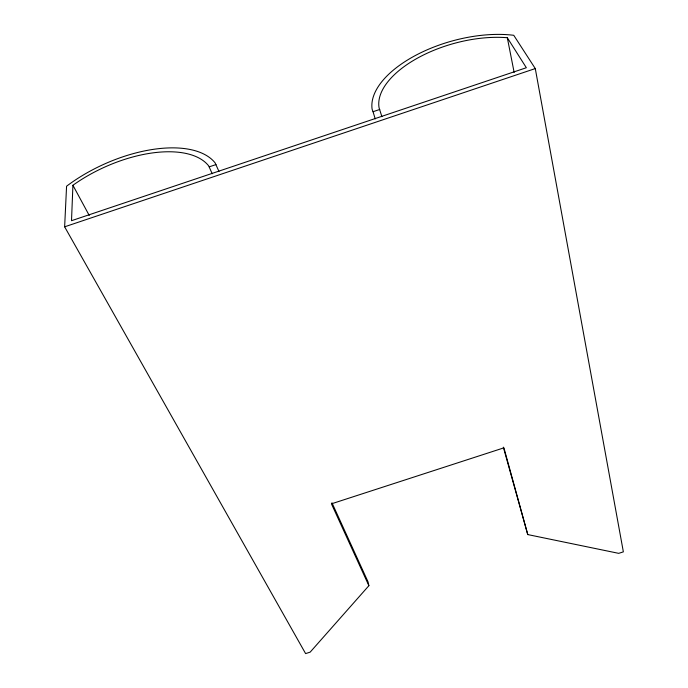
<?xml version="1.0" encoding="UTF-8"?>
<svg xmlns="http://www.w3.org/2000/svg" width="688" height="688" viewBox="0 0 688 688"><rect width="100%" height="100%" fill="white"/><g stroke="black" fill="none" stroke-linecap="round" stroke-linejoin="round"><path stroke-width="1.03" d="M212.205 173.746L208.722 165.946A96.862 47.928 -24.6 0 0 72.919 185.27L71.509 220.702L526.346 67.725L507.314 37.728A89.105 44.135 -15.5 0 0 418.227 57.723A89.105 44.135 -15.5 0 0 379.071 107.724L381.892 116.668M331.96 502.79L368.003 581.773L368.88 585.694L310.168 652.138L305.61 653.6L64.638 226.816L66.573 186.216A103.286 51.11 -24.5 0 1 215.146 162.936L218.973 171.475M209.212 166.857L216.015 164.57M503.324 447.148L527.756 534.576L618.71 553.35L623.362 551.862L535.281 68.576L513.747 35.294A95.228 47.18 -15.6 0 0 416.687 54.816A95.228 47.18 -15.6 0 0 372.105 109.177L373.042 111.714L379.75 109.461M64.638 226.816L535.281 68.576M72.919 185.27L89.234 215.439M368.88 585.694L331.444 503.831L503.917 447.836L527.756 534.576M373.042 111.714L375.218 118.912M507.314 37.728L514.16 72.464"/></g></svg>
